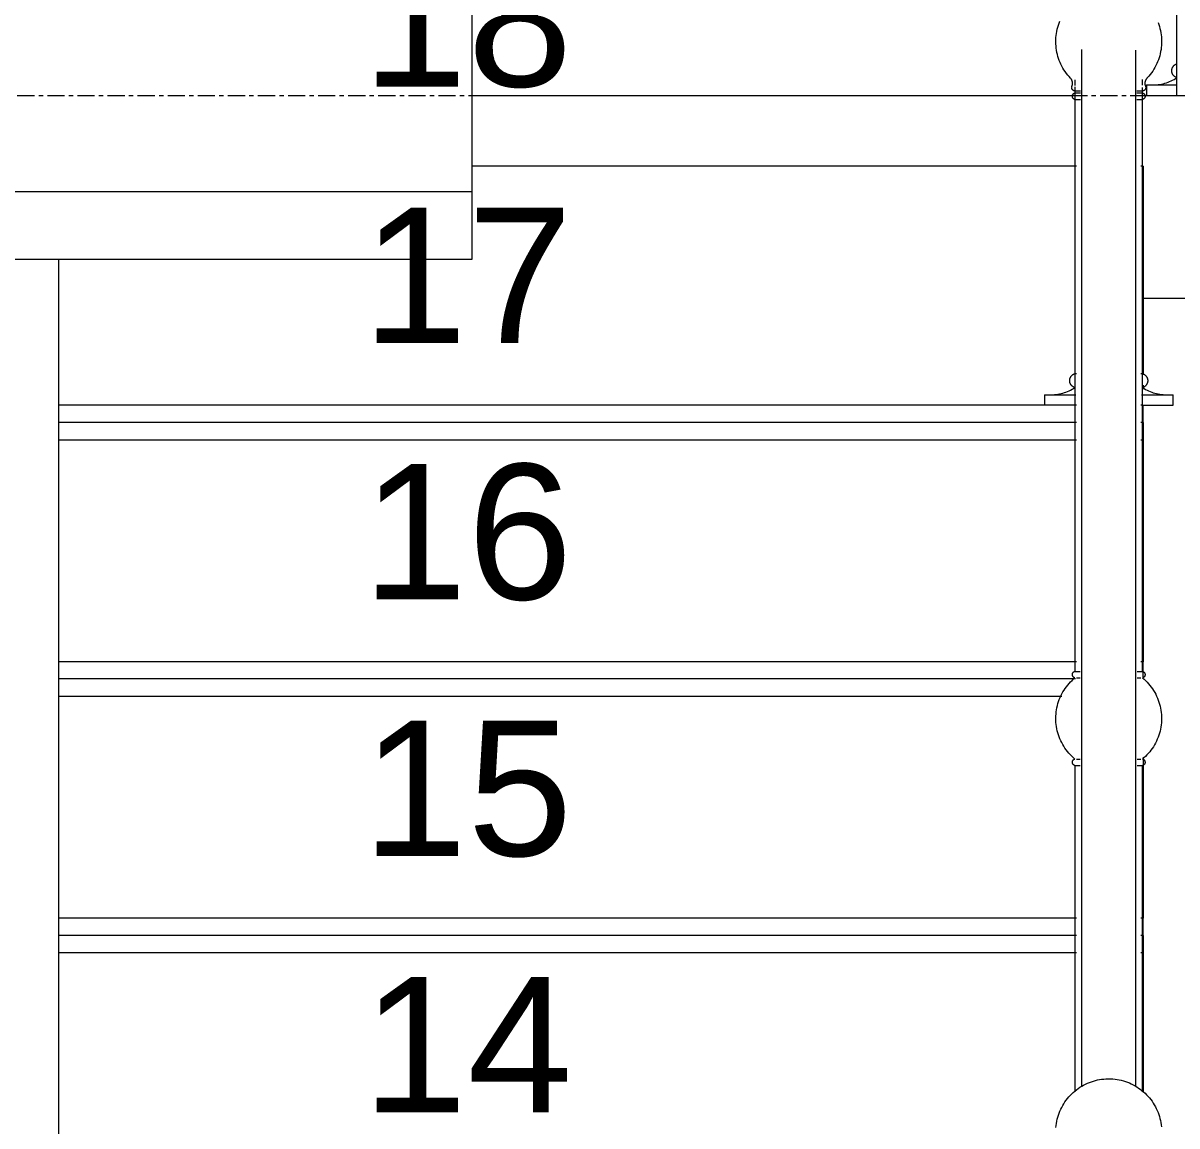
# Model space of a CAD drawing. Header units: inches. Extents: x 22 to 382261, y 22 to 371281.
# Drawn here: x 213620 to 214472, y 114877 to 115692 of the extents above; entities that cross this region are included whole.
import ezdxf

# ---------------------------------------------------------------- set-up
doc = ezdxf.new("R2010")
doc.units = ezdxf.units.IN
doc.header["$MEASUREMENT"] = 0
doc.linetypes.add('Grid Line 1_2_', pattern=[22.225, 12.7, -3.175, 3.175, -3.175])
for name, color, linetype, lineweight in [('A-ANNO-DIMS', 211, 'Continuous', 9), ('A-DOOR', 31, 'Continuous', 9), ('A-DOOR-FRAM', 31, 'Continuous', 9), ('A-FLOR', 192, 'Continuous', 9), ('A-FLOR-HRAL', 11, 'Continuous', 9), ('A-FLOR-LEVL', 51, 'Continuous', 9), ('A-ROOF', 132, 'Continuous', 9), ('Q-CASE', 31, 'Continuous', 9), ('S-STRS', 31, 'Continuous', 9), ('S-STRS-ANNO', 31, 'Continuous', 9)]:
    doc.layers.add(name, color=color, linetype=linetype, lineweight=lineweight)
doc.styles.add('Arial', font='arial.ttf', dxfattribs={"height": 506.015625})
doc.styles.add('Arial_B', font='arialbd.ttf', dxfattribs={"height": 350.793651})
doc.dimstyles.new('2', dxfattribs={"dimscale": 304.8, "dimtxt": 346.888196, "dimasz": 0.221354, "dimexe": 1.338583, "dimexo": 0.0625, "dimgap": 0.278871, "dimtad": 1, "dimdec": 0, "dimzin": 0, "dimdsep": 46, "dimtxsty": 'Arial_B', "dimblk1": 'OBLIQUE', "dimblk2": 'OBLIQUE', "dimsah": 1, "dimcen": 0.09, "dimdle": 0.557743, "dimazin": 0, "dimtfac": 1, "dimtdec": 4, "dimtix": 1, "dimtmove": 0, "dimatfit": 3, "dimfxl": 0.557743, "dimfxlon": 1, "dimtvp": 1, "dimtolj": 1, "dimtzin": 0, "dimarcsym": 2})

# ---------------------------------------------------------------- blocks, each defined once
blk = doc.blocks.new('Railing - 950mm High Post-464051-Right Side Elevation - Callout 1')
at = {"layer": 'A-FLOR-HRAL'}
for p, q in [((-11619.25, 3453.31), (-11619.25, 3451.82)), ((-11619.25, 3453.31), (-11615.01, 3453.31)), ((-11573.39, 3453.31), (-11569.16, 3453.31)), ((-11569.16, 3451.82), (-11569.16, 3453.31)), ((-11619.25, 3451.82), (-11615.01, 3451.82)), ((-11619.25, 3447.01), (-11619.25, 3024.5)), ((-11619.25, 3447.01), (-11615.01, 3447.01)), ((-11573.39, 3451.82), (-11569.16, 3451.82)), ((-11573.39, 3447.01), (-11569.16, 3447.01)), ((-11569.16, 3024.5), (-11569.16, 3447.01)), ((-11619.25, 3024.5), (-11615.18, 3024.5)), ((-11618.02, 3019.69), (-11615.18, 3019.69)), ((-11573.23, 3024.5), (-11569.16, 3024.5)), ((-11573.23, 3019.69), (-11570.39, 3019.69)), ((-11618.02, 2959.75), (-11615.18, 2959.75)), ((-11573.23, 2959.75), (-11570.39, 2959.75)), ((-11619.25, 2954.94), (-11619.25, 2713.87)), ((-11619.25, 2954.94), (-11615.18, 2954.94)), ((-11573.23, 2954.94), (-11569.16, 2954.94)), ((-11569.16, 2713.92), (-11569.16, 2954.94))]:
    blk.add_line(p, q, dxfattribs=at)
at = {"layer": 'A-FLOR-HRAL', "flags": 128}
for points in [[(-11622.45, 3462.75), (-11623.51, 3463.9), (-11624.52, 3465.09), (-11625.48, 3466.32), (-11626.39, 3467.59), (-11627.25, 3468.89), (-11628.06, 3470.23), (-11628.81, 3471.59), (-11629.51, 3472.99), (-11630.15, 3474.41), (-11630.73, 3475.86), (-11631.26, 3477.33), (-11631.72, 3478.82), (-11632.13, 3480.33), (-11632.47, 3481.85), (-11632.76, 3483.39), (-11632.98, 3484.93), (-11633.14, 3486.48), (-11633.24, 3488.04), (-11633.27, 3489.6), (-11633.25, 3491.16), (-11633.16, 3492.72), (-11633.01, 3494.28), (-11632.79, 3495.82), (-11632.52, 3497.36), (-11632.18, 3498.88), (-11631.79, 3500.39), (-11631.33, 3501.89), (-11630.81, 3503.36), (-11630.24, 3504.81)], [(-11557.78, 3503.86), (-11557.25, 3502.4), (-11556.77, 3500.91), (-11556.35, 3499.41), (-11555.99, 3497.89), (-11555.7, 3496.35), (-11555.46, 3494.81), (-11555.29, 3493.26), (-11555.18, 3491.7), (-11555.13, 3490.14), (-11555.15, 3488.58), (-11555.22, 3487.02), (-11555.36, 3485.47), (-11555.56, 3483.92), (-11555.83, 3482.38), (-11556.15, 3480.85), (-11556.54, 3479.34), (-11556.98, 3477.84), (-11557.49, 3476.37), (-11558.05, 3474.91), (-11558.67, 3473.48), (-11559.35, 3472.07), (-11560.08, 3470.69), (-11560.87, 3469.35), (-11561.71, 3468.03), (-11562.6, 3466.75), (-11563.55, 3465.51), (-11564.54, 3464.3), (-11565.58, 3463.14), (-11565.95, 3462.75)], [(-11621.37, 3456.86), (-11621.29, 3457.06), (-11621.22, 3457.27), (-11621.15, 3457.47), (-11621.1, 3457.69), (-11621.05, 3457.9), (-11621.01, 3458.11), (-11620.98, 3458.33), (-11620.96, 3458.55), (-11620.95, 3458.76), (-11620.94, 3458.98), (-11620.95, 3459.2), (-11620.96, 3459.42), (-11620.98, 3459.64), (-11621.01, 3459.85), (-11621.05, 3460.07), (-11621.1, 3460.28), (-11621.16, 3460.49), (-11621.22, 3460.7), (-11621.29, 3460.91), (-11621.38, 3461.11), (-11621.46, 3461.31), (-11621.56, 3461.5), (-11621.67, 3461.69), (-11621.78, 3461.88), (-11621.9, 3462.06), (-11622.03, 3462.24), (-11622.16, 3462.41), (-11622.3, 3462.58), (-11622.45, 3462.74), (-11622.45, 3462.75)], [(-11565.95, 3462.75), (-11566.1, 3462.59), (-11566.24, 3462.42), (-11566.37, 3462.25), (-11566.5, 3462.07), (-11566.62, 3461.89), (-11566.73, 3461.7), (-11566.84, 3461.51), (-11566.94, 3461.31), (-11567.03, 3461.12), (-11567.11, 3460.91), (-11567.18, 3460.71), (-11567.25, 3460.5), (-11567.3, 3460.29), (-11567.35, 3460.08), (-11567.39, 3459.86), (-11567.42, 3459.64), (-11567.45, 3459.43), (-11567.46, 3459.21), (-11567.46, 3458.99), (-11567.46, 3458.77), (-11567.45, 3458.56), (-11567.43, 3458.34), (-11567.4, 3458.12), (-11567.36, 3457.91), (-11567.31, 3457.69), (-11567.26, 3457.48), (-11567.19, 3457.27), (-11567.12, 3457.07), (-11567.04, 3456.86), (-11567.04, 3456.86)], [(-11619.25, 3453.31), (-11619.35, 3453.32), (-11619.45, 3453.33), (-11619.55, 3453.35), (-11619.65, 3453.38), (-11619.75, 3453.4), (-11619.85, 3453.44), (-11619.94, 3453.47), (-11620.04, 3453.51), (-11620.13, 3453.55), (-11620.22, 3453.6), (-11620.31, 3453.65), (-11620.4, 3453.71), (-11620.48, 3453.76), (-11620.57, 3453.82), (-11620.65, 3453.89), (-11620.72, 3453.96), (-11620.8, 3454.03), (-11620.87, 3454.1), (-11620.94, 3454.18), (-11621, 3454.25), (-11621.07, 3454.34), (-11621.13, 3454.42), (-11621.18, 3454.51), (-11621.24, 3454.59), (-11621.28, 3454.68), (-11621.33, 3454.78), (-11621.37, 3454.87), (-11621.41, 3454.96), (-11621.44, 3455.06), (-11621.47, 3455.16), (-11621.5, 3455.26), (-11621.52, 3455.36), (-11621.54, 3455.46), (-11621.55, 3455.56), (-11621.56, 3455.66), (-11621.57, 3455.77), (-11621.57, 3455.87), (-11621.57, 3455.97), (-11621.56, 3456.07), (-11621.55, 3456.18), (-11621.54, 3456.28), (-11621.52, 3456.38), (-11621.49, 3456.48), (-11621.47, 3456.58), (-11621.44, 3456.68), (-11621.4, 3456.77), (-11621.37, 3456.86)], [(-11567.04, 3456.86), (-11567, 3456.76), (-11566.96, 3456.66), (-11566.93, 3456.57), (-11566.91, 3456.47), (-11566.89, 3456.37), (-11566.87, 3456.27), (-11566.85, 3456.16), (-11566.84, 3456.06), (-11566.84, 3455.96), (-11566.83, 3455.86), (-11566.84, 3455.75), (-11566.84, 3455.65), (-11566.85, 3455.55), (-11566.87, 3455.45), (-11566.89, 3455.35), (-11566.91, 3455.25), (-11566.94, 3455.15), (-11566.97, 3455.05), (-11567, 3454.95), (-11567.04, 3454.86), (-11567.08, 3454.76), (-11567.13, 3454.67), (-11567.18, 3454.58), (-11567.23, 3454.49), (-11567.29, 3454.41), (-11567.35, 3454.33), (-11567.41, 3454.24), (-11567.47, 3454.17), (-11567.54, 3454.09), (-11567.62, 3454.02), (-11567.69, 3453.95), (-11567.77, 3453.88), (-11567.85, 3453.82), (-11567.93, 3453.76), (-11568.02, 3453.7), (-11568.11, 3453.65), (-11568.19, 3453.6), (-11568.29, 3453.55), (-11568.38, 3453.51), (-11568.47, 3453.47), (-11568.57, 3453.43), (-11568.67, 3453.4), (-11568.77, 3453.37), (-11568.87, 3453.35), (-11568.97, 3453.33), (-11569.07, 3453.32), (-11569.16, 3453.31)], [(-11619.25, 3447.01), (-11619.34, 3447.04), (-11619.44, 3447.08), (-11619.53, 3447.11), (-11619.62, 3447.15), (-11619.71, 3447.2), (-11619.8, 3447.25), (-11619.88, 3447.3), (-11619.97, 3447.35), (-11620.05, 3447.41), (-11620.13, 3447.47), (-11620.2, 3447.54), (-11620.28, 3447.6), (-11620.35, 3447.67), (-11620.42, 3447.75), (-11620.48, 3447.82), (-11620.55, 3447.9), (-11620.6, 3447.98), (-11620.66, 3448.06), (-11620.71, 3448.15), (-11620.76, 3448.24), (-11620.81, 3448.33), (-11620.85, 3448.42), (-11620.89, 3448.51), (-11620.92, 3448.6), (-11620.95, 3448.7), (-11620.98, 3448.79), (-11621, 3448.89), (-11621.02, 3448.99), (-11621.04, 3449.09), (-11621.05, 3449.19), (-11621.06, 3449.29), (-11621.06, 3449.39), (-11621.06, 3449.49), (-11621.05, 3449.59), (-11621.05, 3449.69), (-11621.03, 3449.79), (-11621.02, 3449.88), (-11621, 3449.98), (-11620.97, 3450.08), (-11620.94, 3450.17), (-11620.91, 3450.27), (-11620.87, 3450.36), (-11620.84, 3450.45), (-11620.79, 3450.54), (-11620.75, 3450.63), (-11620.69, 3450.72), (-11620.64, 3450.8), (-11620.58, 3450.89), (-11620.52, 3450.97), (-11620.46, 3451.04), (-11620.39, 3451.12), (-11620.32, 3451.19), (-11620.25, 3451.26), (-11620.18, 3451.33), (-11620.1, 3451.39), (-11620.02, 3451.45), (-11619.94, 3451.51), (-11619.85, 3451.56), (-11619.77, 3451.61), (-11619.68, 3451.66), (-11619.59, 3451.7), (-11619.5, 3451.74), (-11619.4, 3451.77), (-11619.31, 3451.8), (-11619.25, 3451.82)], [(-11569.16, 3451.82), (-11569.06, 3451.79), (-11568.97, 3451.76), (-11568.88, 3451.72), (-11568.79, 3451.68), (-11568.7, 3451.64), (-11568.61, 3451.59), (-11568.52, 3451.54), (-11568.44, 3451.49), (-11568.36, 3451.43), (-11568.28, 3451.37), (-11568.2, 3451.3), (-11568.13, 3451.23), (-11568.06, 3451.16), (-11567.99, 3451.09), (-11567.92, 3451.02), (-11567.86, 3450.94), (-11567.8, 3450.86), (-11567.74, 3450.77), (-11567.69, 3450.69), (-11567.64, 3450.6), (-11567.6, 3450.51), (-11567.56, 3450.42), (-11567.52, 3450.33), (-11567.48, 3450.24), (-11567.45, 3450.14), (-11567.43, 3450.04), (-11567.4, 3449.95), (-11567.38, 3449.85), (-11567.37, 3449.75), (-11567.36, 3449.65), (-11567.35, 3449.55), (-11567.35, 3449.45), (-11567.35, 3449.35), (-11567.35, 3449.25), (-11567.36, 3449.15), (-11567.37, 3449.05), (-11567.39, 3448.95), (-11567.41, 3448.86), (-11567.43, 3448.76), (-11567.46, 3448.66), (-11567.49, 3448.57), (-11567.53, 3448.48), (-11567.57, 3448.38), (-11567.61, 3448.29), (-11567.66, 3448.21), (-11567.71, 3448.12), (-11567.76, 3448.03), (-11567.82, 3447.95), (-11567.88, 3447.87), (-11567.95, 3447.8), (-11568.01, 3447.72), (-11568.08, 3447.65), (-11568.15, 3447.58), (-11568.23, 3447.51), (-11568.31, 3447.45), (-11568.39, 3447.39), (-11568.47, 3447.33), (-11568.55, 3447.28), (-11568.64, 3447.23), (-11568.73, 3447.18), (-11568.82, 3447.14), (-11568.91, 3447.1), (-11569, 3447.07), (-11569.1, 3447.03), (-11569.16, 3447.01)], [(-11619.25, 2959.75), (-11620.42, 2960.77), (-11621.56, 2961.84), (-11622.65, 2962.96), (-11623.7, 2964.11), (-11624.7, 2965.31), (-11625.65, 2966.55), (-11626.55, 2967.82), (-11627.4, 2969.13), (-11628.2, 2970.48), (-11628.94, 2971.85), (-11629.63, 2973.25), (-11630.26, 2974.68), (-11630.83, 2976.13), (-11631.35, 2977.61), (-11631.8, 2979.1), (-11632.2, 2980.61), (-11632.53, 2982.13), (-11632.8, 2983.67), (-11633.01, 2985.22), (-11633.16, 2986.77), (-11633.25, 2988.33), (-11633.27, 2989.89), (-11633.24, 2991.45), (-11633.14, 2993.01), (-11632.97, 2994.56), (-11632.75, 2996.11), (-11632.46, 2997.64), (-11632.12, 2999.16), (-11631.71, 3000.67), (-11631.24, 3002.16), (-11630.71, 3003.63), (-11630.13, 3005.08), (-11629.48, 3006.5), (-11628.78, 3007.9), (-11628.03, 3009.26), (-11627.22, 3010.6), (-11626.36, 3011.9), (-11625.45, 3013.17), (-11624.49, 3014.4), (-11623.47, 3015.58), (-11622.42, 3016.73), (-11621.31, 3017.84), (-11620.17, 3018.9), (-11619.25, 3019.69)], [(-11619.25, 3019.69), (-11619.34, 3019.72), (-11619.44, 3019.75), (-11619.53, 3019.79), (-11619.62, 3019.83), (-11619.71, 3019.88), (-11619.8, 3019.92), (-11619.88, 3019.98), (-11619.97, 3020.03), (-11620.05, 3020.09), (-11620.13, 3020.15), (-11620.2, 3020.21), (-11620.28, 3020.28), (-11620.35, 3020.35), (-11620.42, 3020.42), (-11620.48, 3020.5), (-11620.55, 3020.58), (-11620.6, 3020.66), (-11620.66, 3020.74), (-11620.71, 3020.83), (-11620.76, 3020.91), (-11620.81, 3021), (-11620.85, 3021.09), (-11620.89, 3021.19), (-11620.92, 3021.28), (-11620.95, 3021.37), (-11620.98, 3021.47), (-11621, 3021.57), (-11621.02, 3021.67), (-11621.04, 3021.76), (-11621.05, 3021.86), (-11621.06, 3021.96), (-11621.06, 3022.06), (-11621.06, 3022.16), (-11621.05, 3022.26), (-11621.05, 3022.36), (-11621.03, 3022.46), (-11621.02, 3022.56), (-11621, 3022.66), (-11620.97, 3022.76), (-11620.94, 3022.85), (-11620.91, 3022.95), (-11620.87, 3023.04), (-11620.84, 3023.13), (-11620.79, 3023.22), (-11620.75, 3023.31), (-11620.69, 3023.4), (-11620.64, 3023.48), (-11620.58, 3023.56), (-11620.52, 3023.64), (-11620.46, 3023.72), (-11620.39, 3023.79), (-11620.32, 3023.87), (-11620.25, 3023.94), (-11620.18, 3024), (-11620.1, 3024.07), (-11620.02, 3024.13), (-11619.94, 3024.18), (-11619.85, 3024.24), (-11619.77, 3024.29), (-11619.68, 3024.33), (-11619.59, 3024.38), (-11619.5, 3024.41), (-11619.4, 3024.45), (-11619.31, 3024.48), (-11619.25, 3024.5)], [(-11569.16, 3024.5), (-11569.06, 3024.47), (-11568.97, 3024.44), (-11568.88, 3024.4), (-11568.79, 3024.36), (-11568.7, 3024.32), (-11568.61, 3024.27), (-11568.52, 3024.22), (-11568.44, 3024.16), (-11568.36, 3024.1), (-11568.28, 3024.04), (-11568.2, 3023.98), (-11568.13, 3023.91), (-11568.06, 3023.84), (-11567.99, 3023.77), (-11567.92, 3023.69), (-11567.86, 3023.61), (-11567.8, 3023.53), (-11567.74, 3023.45), (-11567.69, 3023.37), (-11567.64, 3023.28), (-11567.6, 3023.19), (-11567.56, 3023.1), (-11567.52, 3023.01), (-11567.48, 3022.91), (-11567.45, 3022.82), (-11567.43, 3022.72), (-11567.4, 3022.62), (-11567.38, 3022.53), (-11567.37, 3022.43), (-11567.36, 3022.33), (-11567.35, 3022.23), (-11567.35, 3022.13), (-11567.35, 3022.03), (-11567.35, 3021.93), (-11567.36, 3021.83), (-11567.37, 3021.73), (-11567.39, 3021.63), (-11567.41, 3021.53), (-11567.43, 3021.44), (-11567.46, 3021.34), (-11567.49, 3021.25), (-11567.53, 3021.15), (-11567.57, 3021.06), (-11567.61, 3020.97), (-11567.66, 3020.88), (-11567.71, 3020.8), (-11567.76, 3020.71), (-11567.82, 3020.63), (-11567.88, 3020.55), (-11567.95, 3020.47), (-11568.01, 3020.4), (-11568.08, 3020.33), (-11568.15, 3020.26), (-11568.23, 3020.19), (-11568.31, 3020.13), (-11568.39, 3020.07), (-11568.47, 3020.01), (-11568.55, 3019.96), (-11568.64, 3019.91), (-11568.73, 3019.86), (-11568.82, 3019.82), (-11568.91, 3019.78), (-11569, 3019.74), (-11569.1, 3019.71), (-11569.16, 3019.69)], [(-11569.16, 3019.69), (-11567.98, 3018.67), (-11566.84, 3017.6), (-11565.75, 3016.48), (-11564.7, 3015.33), (-11563.7, 3014.13), (-11562.75, 3012.89), (-11561.85, 3011.62), (-11561, 3010.31), (-11560.2, 3008.96), (-11559.46, 3007.59), (-11558.77, 3006.19), (-11558.14, 3004.76), (-11557.57, 3003.31), (-11557.06, 3001.83), (-11556.6, 3000.34), (-11556.21, 2998.83), (-11555.87, 2997.31), (-11555.6, 2995.77), (-11555.39, 2994.22), (-11555.24, 2992.67), (-11555.16, 2991.11), (-11555.13, 2989.55), (-11555.17, 2987.99), (-11555.27, 2986.43), (-11555.43, 2984.88), (-11555.66, 2983.33), (-11555.94, 2981.8), (-11556.29, 2980.28), (-11556.7, 2978.77), (-11557.17, 2977.28), (-11557.69, 2975.81), (-11558.28, 2974.36), (-11558.92, 2972.94), (-11559.62, 2971.54), (-11560.37, 2970.18), (-11561.18, 2968.84), (-11562.04, 2967.54), (-11562.96, 2966.27), (-11563.92, 2965.05), (-11564.93, 2963.86), (-11565.99, 2962.71), (-11567.09, 2961.6), (-11568.24, 2960.54), (-11569.16, 2959.75)], [(-11619.25, 2954.94), (-11619.34, 2954.97), (-11619.44, 2955), (-11619.53, 2955.04), (-11619.62, 2955.08), (-11619.71, 2955.12), (-11619.8, 2955.17), (-11619.88, 2955.22), (-11619.97, 2955.28), (-11620.05, 2955.34), (-11620.13, 2955.4), (-11620.2, 2955.46), (-11620.28, 2955.53), (-11620.35, 2955.6), (-11620.42, 2955.67), (-11620.48, 2955.75), (-11620.55, 2955.83), (-11620.6, 2955.91), (-11620.66, 2955.99), (-11620.71, 2956.07), (-11620.76, 2956.16), (-11620.81, 2956.25), (-11620.85, 2956.34), (-11620.89, 2956.43), (-11620.92, 2956.53), (-11620.95, 2956.62), (-11620.98, 2956.72), (-11621, 2956.82), (-11621.02, 2956.91), (-11621.04, 2957.01), (-11621.05, 2957.11), (-11621.06, 2957.21), (-11621.06, 2957.31), (-11621.06, 2957.41), (-11621.05, 2957.51), (-11621.05, 2957.61), (-11621.03, 2957.71), (-11621.02, 2957.81), (-11621, 2957.91), (-11620.97, 2958), (-11620.94, 2958.1), (-11620.91, 2958.19), (-11620.87, 2958.29), (-11620.84, 2958.38), (-11620.79, 2958.47), (-11620.75, 2958.56), (-11620.69, 2958.64), (-11620.64, 2958.73), (-11620.58, 2958.81), (-11620.52, 2958.89), (-11620.46, 2958.97), (-11620.39, 2959.04), (-11620.32, 2959.11), (-11620.25, 2959.18), (-11620.18, 2959.25), (-11620.1, 2959.31), (-11620.02, 2959.37), (-11619.94, 2959.43), (-11619.85, 2959.48), (-11619.77, 2959.53), (-11619.68, 2959.58), (-11619.59, 2959.62), (-11619.5, 2959.66), (-11619.4, 2959.7), (-11619.31, 2959.73), (-11619.25, 2959.75)], [(-11569.16, 2959.75), (-11569.06, 2959.72), (-11568.97, 2959.69), (-11568.88, 2959.65), (-11568.79, 2959.61), (-11568.7, 2959.56), (-11568.61, 2959.52), (-11568.52, 2959.47), (-11568.44, 2959.41), (-11568.36, 2959.35), (-11568.28, 2959.29), (-11568.2, 2959.23), (-11568.13, 2959.16), (-11568.06, 2959.09), (-11567.99, 2959.02), (-11567.92, 2958.94), (-11567.86, 2958.86), (-11567.8, 2958.78), (-11567.74, 2958.7), (-11567.69, 2958.61), (-11567.64, 2958.53), (-11567.6, 2958.44), (-11567.56, 2958.35), (-11567.52, 2958.25), (-11567.48, 2958.16), (-11567.45, 2958.07), (-11567.43, 2957.97), (-11567.4, 2957.87), (-11567.38, 2957.77), (-11567.37, 2957.68), (-11567.36, 2957.58), (-11567.35, 2957.48), (-11567.35, 2957.38), (-11567.35, 2957.28), (-11567.35, 2957.18), (-11567.36, 2957.08), (-11567.37, 2956.98), (-11567.39, 2956.88), (-11567.41, 2956.78), (-11567.43, 2956.68), (-11567.46, 2956.59), (-11567.49, 2956.49), (-11567.53, 2956.4), (-11567.57, 2956.31), (-11567.61, 2956.22), (-11567.66, 2956.13), (-11567.71, 2956.04), (-11567.76, 2955.96), (-11567.82, 2955.88), (-11567.88, 2955.8), (-11567.95, 2955.72), (-11568.01, 2955.65), (-11568.08, 2955.57), (-11568.15, 2955.5), (-11568.23, 2955.44), (-11568.31, 2955.37), (-11568.39, 2955.31), (-11568.47, 2955.26), (-11568.55, 2955.2), (-11568.64, 2955.15), (-11568.73, 2955.11), (-11568.82, 2955.07), (-11568.91, 2955.03), (-11569, 2954.99), (-11569.1, 2954.96), (-11569.16, 2954.94)]]:
    blk.add_lwpolyline(points, dxfattribs=at)
blk = doc.blocks.new('Railing - 950mm High Post-464049-Right Side Elevation - Callout 1')
at = {"layer": 'A-FLOR-HRAL', "flags": 128}
for points in [[(-11633.16, 2687.46), (-11633.01, 2689.01), (-11632.79, 2690.56), (-11632.52, 2692.1), (-11632.18, 2693.62), (-11631.79, 2695.13), (-11631.33, 2696.62), (-11630.81, 2698.1), (-11630.24, 2699.55), (-11629.61, 2700.98), (-11628.92, 2702.38), (-11628.17, 2703.75), (-11627.38, 2705.09), (-11626.52, 2706.4), (-11625.62, 2707.67), (-11624.67, 2708.91), (-11623.67, 2710.1), (-11622.62, 2711.26), (-11621.52, 2712.37), (-11620.38, 2713.44), (-11619.2, 2714.46), (-11617.98, 2715.44), (-11616.73, 2716.36), (-11615.43, 2717.24), (-11614.1, 2718.06), (-11612.74, 2718.82), (-11611.36, 2719.54), (-11609.94, 2720.19), (-11608.5, 2720.79), (-11607.03, 2721.33), (-11605.55, 2721.81), (-11604.04, 2722.24), (-11602.53, 2722.6), (-11600.99, 2722.9), (-11599.45, 2723.14), (-11597.9, 2723.32), (-11596.34, 2723.43), (-11594.78, 2723.48), (-11594.25, 2723.49)], [(-11594.16, 2723.49), (-11592.6, 2723.46), (-11591.04, 2723.36), (-11589.49, 2723.21), (-11587.94, 2722.99), (-11586.41, 2722.71), (-11584.88, 2722.37), (-11583.37, 2721.97), (-11581.88, 2721.51), (-11580.41, 2720.98), (-11578.96, 2720.41), (-11577.54, 2719.77), (-11576.14, 2719.08), (-11574.77, 2718.33), (-11573.43, 2717.53), (-11572.12, 2716.67), (-11570.85, 2715.76), (-11569.62, 2714.81), (-11568.42, 2713.8), (-11567.27, 2712.75), (-11566.16, 2711.65), (-11565.1, 2710.51), (-11564.08, 2709.32), (-11563.11, 2708.1), (-11562.19, 2706.84), (-11561.32, 2705.54), (-11560.5, 2704.21), (-11559.74, 2702.85), (-11559.03, 2701.46), (-11558.38, 2700.04), (-11557.78, 2698.6), (-11557.25, 2697.13), (-11556.77, 2695.65), (-11556.35, 2694.14), (-11555.99, 2692.62), (-11555.7, 2691.09), (-11555.46, 2689.55), (-11555.29, 2688)]]:
    blk.add_lwpolyline(points, dxfattribs=at)
blk = doc.blocks.new('Railing - 950mm High Post-464045-Right Side Elevation - Callout 1')
at = {"layer": 'A-FLOR-HRAL'}
for p, q in [((-11619.25, 3461.51), (-11619.25, 3457.46)), ((-11569.16, 3457.71), (-11569.16, 3461.8)), ((-11619.25, 3456.32), (-11619.25, 3244.46)), ((-11569.16, 3244.46), (-11569.16, 3455.78)), ((-11619.25, 3244.46), (-11618.02, 3244.46)), ((-11570.39, 3244.46), (-11569.16, 3244.46)), ((-11641.7, 3228.85), (-11641.7, 3221.05)), ((-11641.7, 3228.85), (-11618.46, 3228.85)), ((-11569.95, 3228.85), (-11546.7, 3228.85)), ((-11546.7, 3221.05), (-11546.7, 3228.85)), ((-11568.22, 3221.05), (-11546.7, 3221.05))]:
    blk.add_line(p, q, dxfattribs=at)
at = {"layer": 'A-FLOR-HRAL', "flags": 128}
for points in [[(-11619.34, 3234.16), (-11619.54, 3234.23), (-11619.74, 3234.31), (-11619.94, 3234.4), (-11620.13, 3234.5), (-11620.32, 3234.6), (-11620.51, 3234.72), (-11620.69, 3234.84), (-11620.87, 3234.97), (-11621.04, 3235.1), (-11621.2, 3235.24), (-11621.36, 3235.39), (-11621.51, 3235.54), (-11621.66, 3235.7), (-11621.8, 3235.87), (-11621.93, 3236.04), (-11622.06, 3236.22), (-11622.18, 3236.4), (-11622.29, 3236.58), (-11622.4, 3236.77), (-11622.49, 3236.97), (-11622.58, 3237.16), (-11622.66, 3237.37), (-11622.74, 3237.57), (-11622.8, 3237.78), (-11622.86, 3237.99), (-11622.91, 3238.2), (-11622.95, 3238.41), (-11622.98, 3238.63), (-11623, 3238.84), (-11623.01, 3239.06), (-11623.02, 3239.28), (-11623.01, 3239.49), (-11623, 3239.71), (-11622.98, 3239.93), (-11622.95, 3240.14), (-11622.91, 3240.35), (-11622.87, 3240.57), (-11622.81, 3240.78), (-11622.75, 3240.98), (-11622.68, 3241.19), (-11622.6, 3241.39), (-11622.51, 3241.59), (-11622.41, 3241.78), (-11622.31, 3241.97), (-11622.2, 3242.16), (-11622.08, 3242.34), (-11621.95, 3242.52), (-11621.82, 3242.69), (-11621.68, 3242.86), (-11621.54, 3243.02), (-11621.38, 3243.17), (-11621.23, 3243.32), (-11621.06, 3243.46), (-11620.89, 3243.6), (-11620.72, 3243.73), (-11620.54, 3243.85), (-11620.35, 3243.96), (-11620.16, 3244.07), (-11619.97, 3244.17), (-11619.77, 3244.26), (-11619.57, 3244.34), (-11619.37, 3244.42), (-11619.25, 3244.46)], [(-11569.16, 3244.46), (-11568.95, 3244.39), (-11568.75, 3244.31), (-11568.55, 3244.23), (-11568.36, 3244.13), (-11568.17, 3244.03), (-11567.98, 3243.92), (-11567.8, 3243.8), (-11567.62, 3243.68), (-11567.45, 3243.55), (-11567.28, 3243.41), (-11567.12, 3243.27), (-11566.96, 3243.11), (-11566.81, 3242.96), (-11566.67, 3242.79), (-11566.53, 3242.63), (-11566.4, 3242.45), (-11566.28, 3242.27), (-11566.16, 3242.09), (-11566.05, 3241.9), (-11565.95, 3241.71), (-11565.86, 3241.51), (-11565.78, 3241.31), (-11565.7, 3241.11), (-11565.63, 3240.9), (-11565.57, 3240.69), (-11565.52, 3240.48), (-11565.48, 3240.27), (-11565.44, 3240.06), (-11565.41, 3239.84), (-11565.4, 3239.62), (-11565.39, 3239.41), (-11565.39, 3239.19), (-11565.4, 3238.97), (-11565.41, 3238.76), (-11565.44, 3238.54), (-11565.47, 3238.33), (-11565.52, 3238.12), (-11565.57, 3237.9), (-11565.63, 3237.7), (-11565.7, 3237.49), (-11565.77, 3237.29), (-11565.86, 3237.09), (-11565.95, 3236.89), (-11566.05, 3236.7), (-11566.16, 3236.51), (-11566.27, 3236.32), (-11566.39, 3236.15), (-11566.52, 3235.97), (-11566.66, 3235.8), (-11566.8, 3235.64), (-11566.95, 3235.48), (-11567.11, 3235.33), (-11567.27, 3235.18), (-11567.44, 3235.05), (-11567.61, 3234.91), (-11567.79, 3234.79), (-11567.97, 3234.67), (-11568.15, 3234.56), (-11568.35, 3234.46), (-11568.54, 3234.37), (-11568.74, 3234.28), (-11568.94, 3234.2), (-11569.07, 3234.16)], [(-11636.7, 3228.85), (-11635.46, 3228.87), (-11634.22, 3228.95), (-11632.98, 3229.07), (-11631.75, 3229.25), (-11630.53, 3229.47), (-11629.32, 3229.74), (-11628.12, 3230.06), (-11626.93, 3230.43), (-11625.76, 3230.84), (-11624.6, 3231.3), (-11623.47, 3231.81), (-11622.36, 3232.36), (-11621.27, 3232.96), (-11620.2, 3233.59), (-11619.34, 3234.16)], [(-11569.07, 3234.16), (-11568.02, 3233.48), (-11566.95, 3232.85), (-11565.86, 3232.26), (-11564.74, 3231.72), (-11563.6, 3231.22), (-11562.45, 3230.77), (-11561.27, 3230.36), (-11560.08, 3230), (-11558.88, 3229.69), (-11557.66, 3229.43), (-11556.44, 3229.21), (-11555.21, 3229.05), (-11553.97, 3228.93), (-11552.73, 3228.87), (-11551.7, 3228.85)]]:
    blk.add_lwpolyline(points, dxfattribs=at)
blk = doc.blocks.new('Railing - Railing-377356-Right Side Elevation - Callout 1')
at = {"layer": 'A-FLOR-HRAL'}
for p, q in [((-11614.2, 3483.88), (-11614.2, 2717.79)), ((-11574.2, 2717.96), (-11574.2, 3483.36))]:
    blk.add_line(p, q, dxfattribs=at)
for name in ['Railing - 950mm High Post-464045-Right Side Elevation - Callout 1', 'Railing - 950mm High Post-464051-Right Side Elevation - Callout 1', 'Railing - 950mm High Post-464049-Right Side Elevation - Callout 1']:
    blk.add_blockref(name, (0, 0))
blk = doc.blocks.new('M_Single-Flush - 900 by 2100-458081-Right Side Elevation - Callout 1')
at = {"layer": 'A-DOOR-FRAM'}
blk.add_line((-11543.8, 3450), (-11543.8, 5726), dxfattribs=at)
blk = doc.blocks.new('Railing - 950mm High Post-V9-Right Side Elevation - Callout 1')
at = {"layer": 'A-FLOR-HRAL'}
for q in [(-11566.3, 3450), (-11544.21, 3457.8)]:
    blk.add_line((-11566.3, 3457.8), q, dxfattribs=at)
at = {"layer": 'A-FLOR-HRAL', "flags": 128}
for points in [[(-11543.94, 3463.1), (-11544.14, 3463.18), (-11544.34, 3463.26), (-11544.54, 3463.35), (-11544.73, 3463.45), (-11544.92, 3463.55), (-11545.11, 3463.67), (-11545.29, 3463.79), (-11545.47, 3463.91), (-11545.64, 3464.05), (-11545.8, 3464.19), (-11545.96, 3464.34), (-11546.11, 3464.49), (-11546.26, 3464.65), (-11546.4, 3464.82), (-11546.53, 3464.99), (-11546.66, 3465.16), (-11546.78, 3465.34), (-11546.89, 3465.53), (-11547, 3465.72), (-11547.09, 3465.91), (-11547.18, 3466.11), (-11547.26, 3466.31), (-11547.34, 3466.52), (-11547.4, 3466.72), (-11547.46, 3466.93), (-11547.51, 3467.15), (-11547.55, 3467.36), (-11547.58, 3467.57), (-11547.6, 3467.79), (-11547.61, 3468.01), (-11547.62, 3468.22), (-11547.61, 3468.44), (-11547.6, 3468.66), (-11547.58, 3468.87), (-11547.55, 3469.09), (-11547.51, 3469.3), (-11547.47, 3469.51), (-11547.41, 3469.72), (-11547.35, 3469.93), (-11547.28, 3470.14), (-11547.2, 3470.34), (-11547.11, 3470.54), (-11547.01, 3470.73), (-11546.91, 3470.92), (-11546.8, 3471.11), (-11546.68, 3471.29), (-11546.55, 3471.47), (-11546.42, 3471.64), (-11546.28, 3471.81), (-11546.14, 3471.97), (-11545.98, 3472.12), (-11545.83, 3472.27), (-11545.66, 3472.41), (-11545.49, 3472.55), (-11545.32, 3472.68), (-11545.14, 3472.8), (-11544.95, 3472.91), (-11544.76, 3473.02), (-11544.57, 3473.12), (-11544.37, 3473.21), (-11544.17, 3473.29), (-11543.97, 3473.37), (-11543.85, 3473.41)], [(-11561.3, 3457.8), (-11560.06, 3457.82), (-11558.82, 3457.9), (-11557.58, 3458.02), (-11556.35, 3458.19), (-11555.13, 3458.42), (-11553.92, 3458.69), (-11552.72, 3459.01), (-11551.53, 3459.37), (-11550.36, 3459.79), (-11549.2, 3460.25), (-11548.07, 3460.76), (-11546.96, 3461.31), (-11545.87, 3461.9), (-11544.8, 3462.54), (-11543.94, 3463.1)]]:
    blk.add_lwpolyline(points, dxfattribs=at)
blk = doc.blocks.new('Railing - Railing-516583-Right Side Elevation - Callout 1')
blk.add_blockref('Railing - 950mm High Post-V9-Right Side Elevation - Callout 1', (0, 0))
blk = doc.blocks.new('Casework 26 - Casework 23-692853-Right Side Elevation - Callout 1')
at = {"layer": 'Q-CASE'}
blk.add_line((-12369.9, 700), (-12369.9, 3328.69), dxfattribs=at)
blk = doc.blocks.new('_Oblique')
at = {"color": 0, "linetype": 'ByBlock', "lineweight": -2}
blk.add_line((-0.5, -0.5), (0.5, 0.5), dxfattribs=at)
blk = doc.blocks.new('*D4922')
at = {"layer": 'A-ANNO-DIMS', "color": 0, "lineweight": -2, "transparency": 16777216}
for p, q in [((240914.82, 115736.52), (240914.82, 116225.47)), ((214497.32, 115898.42), (214497.32, 115409.47)), ((214327.32, 115817.47), (241084.82, 115817.47))]:
    blk.add_line(p, q, dxfattribs=at)
at = {"layer": 'Defpoints', "color": 0, "transparency": 16777216}
for p in [(214497.32, 115917.47), (240914.82, 115817.47), (240914.82, 115717.47)]:
    blk.add_point(p, dxfattribs=at)
at = {"layer": 'A-ANNO-DIMS', "color": 0, "lineweight": -2, "transparency": 16777216, "xscale": 67.46874999999999, "yscale": 67.46874999999999, "zscale": 67.46874999999999, "rotation": 180}
blk.add_blockref('_Oblique', (214497.32, 115817.47), dxfattribs=at)
at = {"layer": 'A-ANNO-DIMS', "color": 0, "lineweight": -2, "transparency": 16777216, "xscale": 67.46874999999999, "yscale": 67.46874999999999, "zscale": 67.46874999999999}
blk.add_blockref('_Oblique', (240914.82, 115817.47), dxfattribs=at)
at = {"layer": 'A-ANNO-DIMS', "color": 0, "transparency": 16777216, "insert": (227706.07, 116081.58), "char_height": 350.794, "width": 932.8086, "attachment_point": 5, "style": 'Arial_B'}
blk.add_mtext('\\A1;26417', dxfattribs=at)

msp = doc.modelspace()

# ---------------------------------------------------------------- linework, layer by layer
at = {"layer": 'A-FLOR'}
for p, q in [((213951.46, 115638.33), (214397.73, 115638.33)), ((214446.1, 115638.33), (214497.32, 115638.33)), ((214497.32, 115488.33), (214447.32, 115488.33))]:
    msp.add_line(p, q, dxfattribs=at)
at = {"layer": 'A-FLOR-LEVL', "linetype": 'Grid Line 1_2_'}
msp.add_line((212682.11, 115638.33), (251888.22, 115638.33), dxfattribs=at)
at = {"layer": 'A-ROOF'}
for p, q in [((213951.46, 116388.33), (213951.46, 115517.01)), ((212825.53, 115567.38), (213951.46, 115567.38)), ((213951.46, 115517.01), (212825.53, 115517.01))]:
    msp.add_line(p, q, dxfattribs=at)
at = {"layer": 'S-STRS'}
for p, q in [((214398.1, 115586.15), (213951.46, 115586.15)), ((214447.32, 115586.15), (214445.73, 115586.15)), ((214447.32, 115586.15), (214447.32, 115432)), ((214447.32, 115424.16), (214447.32, 115421.41)), ((214398.1, 115409.38), (213646.22, 115409.38)), ((214447.32, 115409.38), (214445.73, 115409.38)), ((214447.32, 115396.68), (214447.32, 115409.38)), ((214398.1, 115396.68), (213646.22, 115396.68)), ((214447.32, 115396.68), (214445.73, 115396.68)), ((214447.32, 115396.68), (214447.32, 115219.91)), ((213646.22, 115383.98), (214398.1, 115383.98)), ((214445.73, 115383.98), (214447.32, 115383.98)), ((214398.18, 115219.91), (213646.22, 115219.91)), ((214447.32, 115219.91), (214445.73, 115219.91)), ((214447.32, 115207.21), (214447.32, 115219.91)), ((214397.27, 115207.21), (213646.22, 115207.21)), ((213646.22, 115194.51), (214387.18, 115194.51)), ((214447.32, 115149.42), (214447.32, 115030.43)), ((214398.1, 115030.43), (213646.22, 115030.43)), ((214447.32, 115030.43), (214445.73, 115030.43)), ((214447.32, 115017.73), (214447.32, 115030.43)), ((214398.1, 115017.73), (213646.22, 115017.73)), ((214447.32, 115017.73), (214445.73, 115017.73)), ((214447.32, 115017.73), (214447.32, 114901.76)), ((213646.22, 115005.03), (214398.1, 115005.03)), ((214445.73, 115005.03), (214447.32, 115005.03))]:
    msp.add_line(p, q, dxfattribs=at)

# ---------------------------------------------------------------- block references
at = {"layer": 'A-DOOR'}
msp.add_blockref('M_Single-Flush - 900 by 2100-458081-Right Side Elevation - Callout 1', (226016.12, 112188.33), dxfattribs=at)
at = {"layer": 'A-FLOR-HRAL'}
for name in ['Railing - Railing-516583-Right Side Elevation - Callout 1', 'Railing - Railing-377356-Right Side Elevation - Callout 1']:
    msp.add_blockref(name, (226016.12, 112188.33), dxfattribs=at)
at = {"layer": 'Q-CASE'}
msp.add_blockref('Casework 26 - Casework 23-692853-Right Side Elevation - Callout 1', (226016.12, 112188.33), dxfattribs=at)

# ---------------------------------------------------------------- texts
at = {"layer": 'S-STRS-ANNO', "char_height": 100, "width": 184.5885, "attachment_point": 1, "line_spacing_factor": 0.941778, "style": 'Arial'}
for s, insert in [('18', (213870.4, 115744.93)), ('17', (213870.4, 115555.46)), ('16', (213870.4, 115365.98)), ('15', (213870.4, 115176.51)), ('14', (213870.4, 114987.04))]:
    msp.add_mtext(s, dxfattribs=dict(at, insert=insert))

# ---------------------------------------------------------------- dimensions: what is measured, and where the dimension line sits
at = {"layer": 'A-ANNO-DIMS'}
dim = msp.add_linear_dim(base=(240914.81682957, 115817.47301955), p1=(214497.31682958, 115917.47301955), p2=(240914.81682957, 115717.47301955), dimstyle='2', override={"dimpost": '<>', "dimfxl": 26418.257063}, dxfattribs=at)
dim.commit()
dim.dimension.update_dxf_attribs({"geometry": '*D4922', "text_midpoint": (227706.06682958, 116081.57878191)})

doc.saveas('drawing.dxf')
